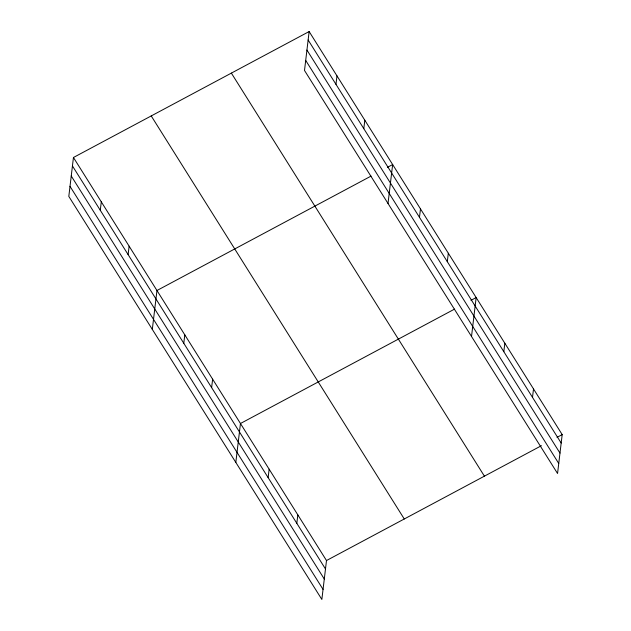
<?xml version="1.0" encoding="UTF-8"?>
<svg xmlns="http://www.w3.org/2000/svg" width="631" height="631" viewBox="0 0 631 631"><rect width="100%" height="100%" fill="white"/><g stroke="black" fill="none" stroke-linecap="round" stroke-linejoin="round"><path stroke-width="0.95" d="M73.448 157.498L68.811 196.399L321.857 599.45L326.495 560.541L73.448 157.498L309.143 31.55L562.189 434.601L557.552 473.502L304.505 70.459L309.143 31.55M100.282 210.273L101.291 201.833M128.117 254.608L129.126 246.169M152.316 329.406L156.961 290.505L371.044 176.104M183.787 343.28L184.796 334.84M211.622 387.615L212.631 379.168M235.82 462.413L240.466 423.504L454.549 309.111M268.136 477.635L269.145 469.188M335.968 84.333L336.978 75.886M296.815 523.312L297.824 514.864M363.803 128.669L364.813 120.221M388.01 203.466L392.648 164.557L387.458 167.325M419.473 217.34L420.483 208.893M447.308 261.676L448.318 253.228M471.515 336.465L476.153 297.564L470.963 300.332M503.822 351.688L504.832 343.24M532.501 397.364L533.51 388.917M326.495 560.541L541.445 445.683M556.999 437.37L562.189 434.601M308.133 39.998L561.18 443.041M306.934 50.046L559.981 453.097M305.696 60.402L558.743 463.454M231.364 73.109L484.411 476.16M151.227 115.93L404.274 518.982M72.447 165.937L325.493 568.988M71.248 175.994L324.295 579.045M70.009 186.35L323.056 589.401"/></g></svg>
